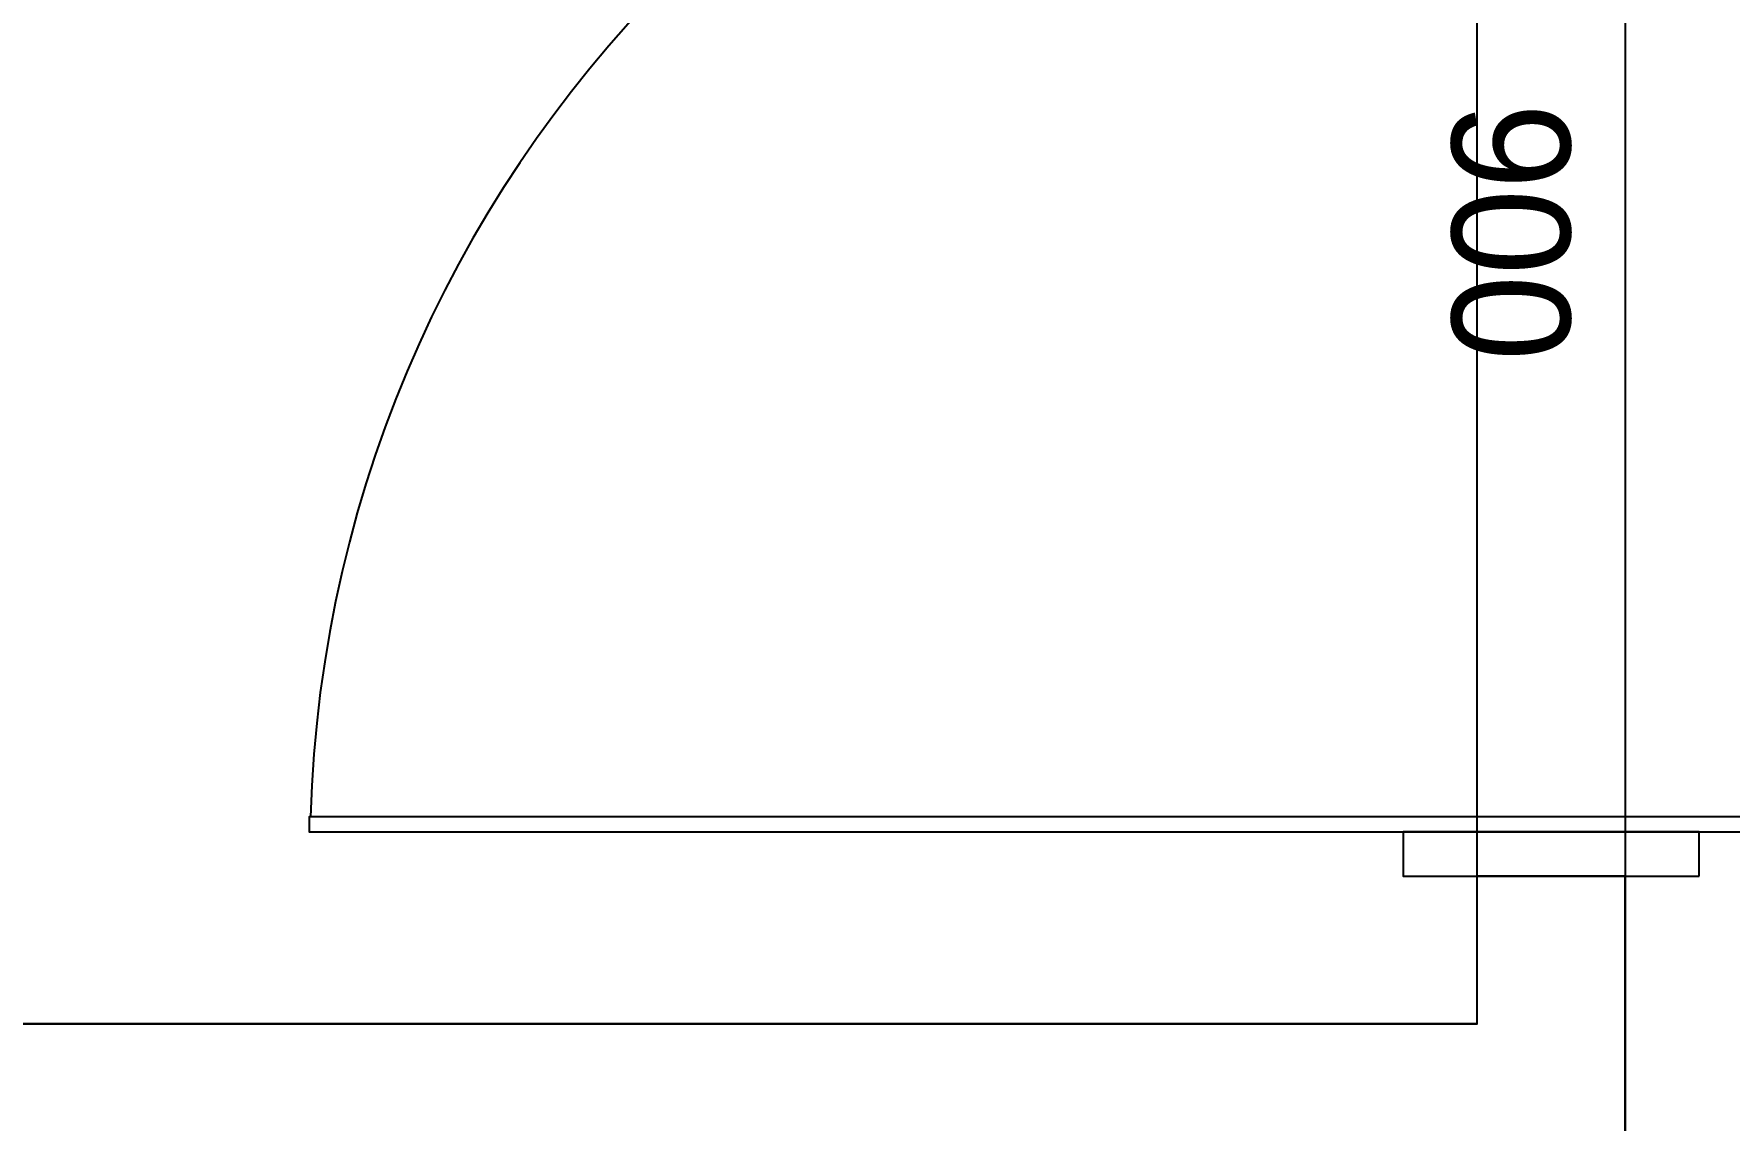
# Model space of a CAD drawing. Extents: x 11477420 to 23072185, y -28506554 to -14238804.
# Drawn here: x 11485220 to 11486366, y -14277365 to -14276630 of the extents above; entities that cross this region are included whole.
import ezdxf
from ezdxf.enums import TextEntityAlignment as Align

# ---------------------------------------------------------------- set-up
doc = ezdxf.new("R2010")
doc.units = 0
doc.header["$LTSCALE"] = 50
doc.header["$MEASUREMENT"] = 0
doc.layers.get('0').update_dxf_attribs({"linetype": 'CONTINUOUS'})
for name, color, linetype in [('1.천장.벽체선(내벽)', 3, 'CONTINUOUS'), ('2.글자선', 60, 'CONTINUOUS'), ('3.기호.계단선', 30, 'CONTINUOUS'), ('CO-DO-FR', 7, 'CONTINUOUS'), ('CO-DOOR', 8, 'CONTINUOUS')]:
    doc.layers.add(name, color=color, linetype=linetype)
doc.styles.add('W-TEXT2', font='Dotum.ttf')

# ---------------------------------------------------------------- blocks, each defined once
blk = doc.blocks.new('flooor2')
at = {"layer": '1.천장.벽체선(내벽)', "ltscale": 30}
for p, q in [((11520596.1, -14277299.4), (11520596.1, -14277199.4)), ((11520696.1, -14277199.4), (11520596.1, -14277199.4)), ((11520696.1, -14278299.4), (11520696.1, -14277199.4)), ((11520596.1, -14277299.4), (11517596.1, -14277299.4))]:
    blk.add_line(p, q, dxfattribs=at)
at = {"layer": 'CO-DO-FR', "color": 8}
blk.add_lwpolyline([(11520746.1, -14277199.4), (11520746.1, -14277169.4), (11520546.1, -14277169.4), (11520546.1, -14277199.4)], close=True, dxfattribs=at)
at = {"layer": 'CO-DOOR'}
blk.add_lwpolyline([(11521486.1, -14277159.4), (11519806.1, -14277159.4), (11519806.1, -14277169.4), (11521486.1, -14277169.4)], close=True, dxfattribs=at)
blk.add_arc((11520646.4, -14277184.2), 839.8, 1.0082, 178.3093, dxfattribs=at)
at = {"layer": '2.글자선', "color": 8, "style": 'W-TEXT2'}
blk.add_text('900', height=80, rotation=270, dxfattribs=at).set_placement((11520618.9, -14276763.7), align=Align.MIDDLE_CENTER)

msp = doc.modelspace()

# ---------------------------------------------------------------- linework, layer by layer
at = {"layer": '3.기호.계단선', "ltscale": 30}
msp.add_lwpolyline([(11486296.1, -14272844.4), (11486296.1, -14283399.4), (11487796.1, -14283399.4), (11487796.1, -14276599.4), (11494338.1, -14276599.4), (11494338.1, -14283399.4), (11495838.1, -14283399.4), (11495838.1, -14277399.4), (11503474.1, -14277399.4), (11503474.1, -14269794.4), (11497316.1, -14269794.4), (11497316.1, -14274394.4, -0.414214), (11496916.1, -14274794.4), (11493396.1, -14274794.4), (11493396.1, -14272844.4), (11489246.1, -14272844.4), (11489246.1, -14274794.4), (11488196.1, -14274794.4, -0.414214), (11487796.1, -14274394.4), (11487796.1, -14272844.4), (11486296.1, -14272844.4)], format="xyb", dxfattribs=at)
msp.add_lwpolyline([(11486196.1, -14274399.4), (11483196.1, -14274399.4), (11483196.1, -14277299.4), (11486196.1, -14277299.4)], close=True, dxfattribs=at)

# ---------------------------------------------------------------- block references
msp.add_blockref('flooor2', (-34400, 0))

doc.saveas('drawing.dxf')
